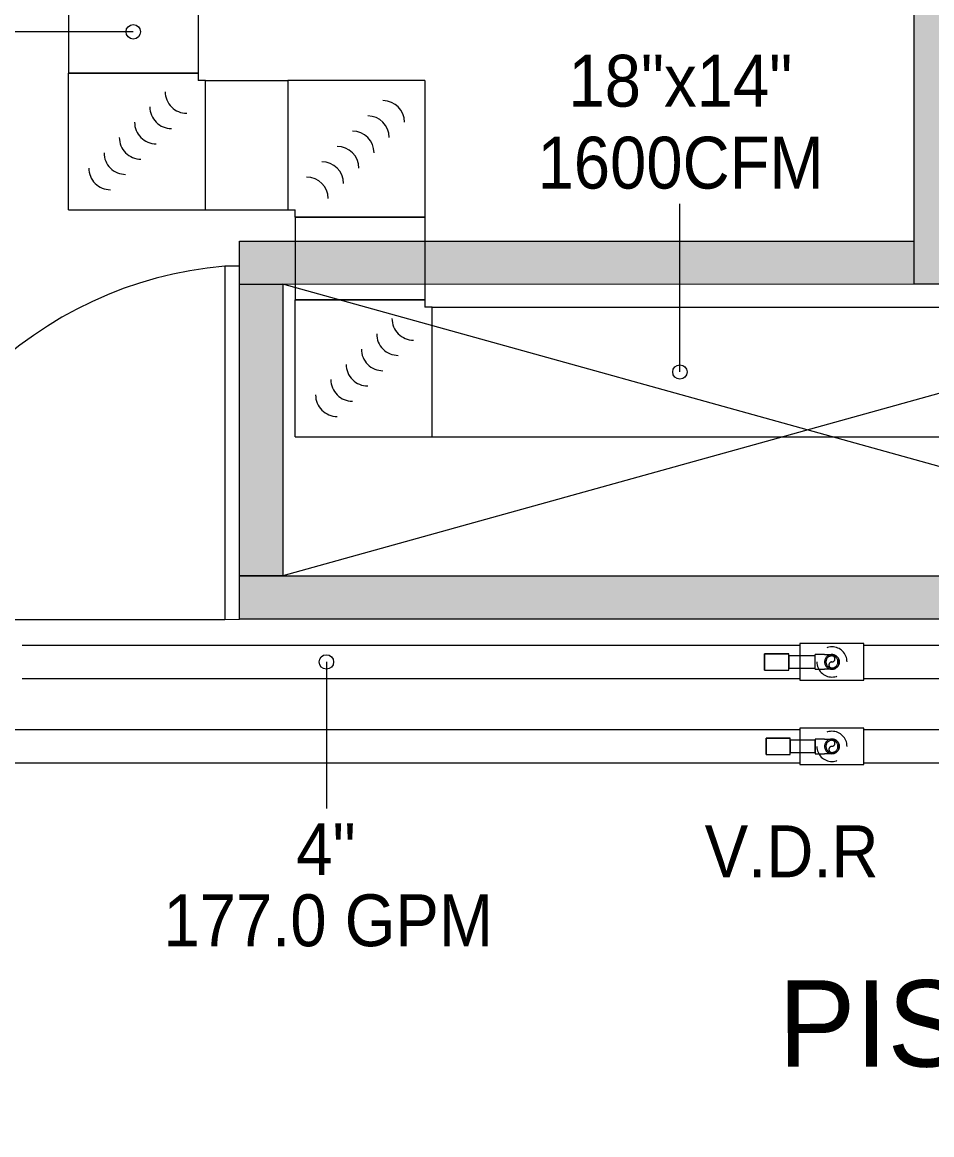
# Model space of a CAD drawing. Header units: metres. Extents: x 31.9 to 124, y -29 to 44.
# Drawn here: x 101.755 to 104.912, y -16.127 to -12.265 of the extents above; entities that cross this region are included whole.
import ezdxf

# ---------------------------------------------------------------- set-up
doc = ezdxf.new("R2010")
doc.units = ezdxf.units.M
doc.header["$LTSCALE"] = 100
doc.linetypes.add('HIDDEN JT', pattern=[0.0016, 0.001, -0.0006])
for name, color, linetype, lineweight in [('A-ANNO-NOTE', 7, 'Continuous', 9), ('A-GENM', 7, 'Continuous', 18), ('ARQ', 8, 'Continuous', 0), ('M-HVAC-DUCT', 7, 'Continuous', 18), ('M-HVAC-DUCT-IDEN', 7, 'Continuous', 9), ('P-PIPE', 7, 'Continuous', 18), ('P-PIPE-IDEN', 7, 'Continuous', 9)]:
    doc.layers.add(name, color=color, linetype=linetype, lineweight=lineweight)
doc.layers.add('A-DETL', color=7, linetype='Continuous', lineweight=9, true_color=0x00a600)
doc.styles.add('SansSerif', font='SANSS__.TTF', dxfattribs={"width": 0.9, "height": 0.18})
doc.styles.add('SansSerif_1', font='SANSS__.TTF', dxfattribs={"width": 0.9, "height": 0.0018})

# ---------------------------------------------------------------- blocks, each defined once
blk = doc.blocks.new('Est etapa 3 torre')
at = {"layer": 'ARQ'}
h = blk.add_hatch(color=256, dxfattribs=at)
h.paths.add_polyline_path([(1123.5504, -5959.124), (1123.0504, -5959.124), (1123.0504, -5957.624), (1123.5504, -5957.624)])
h.paths.add_polyline_path([(1116.0504, -5959.124), (1115.5504, -5959.124), (1115.5504, -5957.624), (1116.0504, -5957.624)])
h.paths.add_polyline_path([(1139.548, -5959.124), (1139.048, -5959.124), (1139.048, -5957.624), (1139.548, -5957.624)])
h.paths.add_polyline_path([(1132.0504, -5959.124), (1131.5504, -5959.124), (1131.5504, -5957.624), (1132.0504, -5957.624)])
h.paths.add_polyline_path([(1140.048, -5967.6488), (1140.048, -5968.1488), (1138.548, -5968.1488), (1138.548, -5967.6488)])
h.paths.add_polyline_path([(1124.0504, -5967.6488), (1124.0504, -5968.1488), (1122.5504, -5968.1488), (1122.5504, -5967.6488)])
h.paths.add_polyline_path([(1131.0504, -5967.6488), (1131.0504, -5968.1488), (1132.5504, -5968.1488), (1132.5504, -5967.6488)])
h.paths.add_polyline_path([(1115.0504, -5967.6488), (1115.0504, -5968.1488), (1116.5504, -5968.1488), (1116.5504, -5967.6488)])
h.paths.add_polyline_path([(1140.048, -5975.6488), (1140.048, -5976.1488), (1138.548, -5976.1488), (1138.548, -5975.6488)])
h.paths.add_polyline_path([(1124.0504, -5975.6488), (1124.0504, -5976.1488), (1122.5504, -5976.1488), (1122.5504, -5975.6488)])
h.paths.add_polyline_path([(1131.0504, -5975.6488), (1131.0504, -5976.1488), (1132.5504, -5976.1488), (1132.5504, -5975.6488)])
h.paths.add_polyline_path([(1115.0504, -5975.6488), (1115.0504, -5976.1488), (1116.5504, -5976.1488), (1116.5504, -5975.6488)])
h.paths.add_polyline_path([(1140.048, -5985.7488), (1140.048, -5986.2488), (1138.548, -5986.2488), (1138.548, -5985.7488)])
h.paths.add_polyline_path([(1124.0504, -5985.7488), (1124.0504, -5986.2488), (1122.5504, -5986.2488), (1122.5504, -5985.7488)])
h.paths.add_polyline_path([(1131.0504, -5985.7488), (1131.0504, -5986.2488), (1132.5504, -5986.2488), (1132.5504, -5985.7488)])
h.paths.add_polyline_path([(1115.0504, -5985.7488), (1115.0504, -5986.2488), (1116.5504, -5986.2488), (1116.5504, -5985.7488)])
h.paths.add_polyline_path([(1140.048, -5993.7488), (1140.048, -5994.2488), (1138.548, -5994.2488), (1138.548, -5993.7488)])
h.paths.add_polyline_path([(1124.0504, -5993.7488), (1124.0504, -5994.2488), (1122.5504, -5994.2488), (1122.5504, -5993.7488)])
h.paths.add_polyline_path([(1131.0504, -5993.7488), (1131.0504, -5994.2488), (1132.5504, -5994.2488), (1132.5504, -5993.7488)])
h.paths.add_polyline_path([(1115.0504, -5993.7488), (1115.0504, -5994.2488), (1116.5504, -5994.2488), (1116.5504, -5993.7488)])
h.paths.add_polyline_path([(1132.0504, -6003.4264), (1131.5504, -6003.4264), (1131.5504, -6004.9218), (1132.0504, -6004.9218)])
h.paths.add_polyline_path([(1138.1528, -6003.4238), (1139.6528, -6003.4238), (1139.6528, -6003.9238), (1138.1528, -6003.9238)])
h.paths.add_polyline_path([(1116.0504, -6004.9241), (1116.0504, -6003.4241), (1115.5504, -6003.4241), (1115.5504, -6004.9241)])
h.paths.add_polyline_path([(1123.5504, -6004.9241), (1123.5504, -6003.4241), (1123.0504, -6003.4241), (1123.0504, -6004.9241)])
h.paths.add_polyline_path([(1139.048, -6011.9488), (1139.048, -6009.5488), (1139.548, -6009.5488), (1139.548, -6011.9488)])
h.paths.add_polyline_path([(1131.5504, -6009.5488), (1131.5504, -6011.9488), (1132.0504, -6011.9488), (1132.0504, -6009.5488)])
h.paths.add_polyline_path([(1123.0504, -6009.5488), (1123.0504, -6011.9488), (1123.5504, -6011.9488), (1123.5504, -6009.5488)])
h.paths.add_polyline_path([(1116.0504, -6009.5488), (1116.0504, -6011.9488), (1115.5504, -6011.9488), (1115.5504, -6009.5488)])
blk.add_lwpolyline([(1132.0504, -6004.9241), (1132.0504, -6003.4241), (1131.5504, -6003.4241), (1131.5504, -6004.9241)], close=True, dxfattribs=at)
blk = doc.blocks.new('P6-7-8')
at = {"layer": 'ARQ', "ltscale": 0.03}
h = blk.add_hatch(color=256, dxfattribs=at)
h.dxf.hatch_style = 1
h.paths.add_polyline_path([(143.989, -2853.8549), (140.3375, -2853.855), (140.3375, -2854.005), (143.989, -2854.0049)])
h.paths.add_polyline_path([(138.6866, -2855.3571), (138.6866, -2855.2071), (139.2504, -2855.2067), (139.2504, -2855.3568)])
h.paths.add_polyline_path([(140.0504, -2855.3573), (140.0504, -2855.2073), (140.7044, -2855.207), (140.7044, -2855.357)])
h.paths.add_polyline_path([(142.1381, -2855.3576), (142.1381, -2855.2075), (141.5044, -2855.207), (141.5044, -2855.357)])
h.paths.add_polyline_path([(142.2882, -2856.369), (142.1381, -2856.369), (142.1381, -2855.044), (142.2881, -2855.044)])
h.paths.add_polyline_path([(135.0455, -2856.369), (142.2882, -2856.369), (142.2882, -2856.519), (135.0455, -2856.519)])
h.paths.add_polyline_path([(140.639, -2856.3689), (140.4889, -2856.3689), (140.4889, -2855.3571), (140.6389, -2855.3571)])
h.paths.add_polyline_path([(138.9898, -2856.3688), (138.8398, -2856.3688), (138.8397, -2855.357), (138.9897, -2855.357)])
h.paths.add_polyline_path([(135.0457, -2856.369), (135.0455, -2855.3568), (135.1956, -2855.3568), (135.1957, -2856.369)])
h.paths.add_polyline_path([(135.0455, -2855.3571), (135.0455, -2855.207), (137.3866, -2855.2067), (137.3866, -2855.3568)])
at = {"layer": 'ARQ'}
for p, q in [((135.1951, -2855.3558), (138.8403, -2856.3687)), ((138.8398, -2855.3565, 2415.091), (135.1957, -2856.3685, 2415.091))]:
    blk.add_line(p, q, dxfattribs=at)
at = {"layer": 'ARQ', "ltscale": 30}
blk.add_line((132.4969, -2856.5199), (134.9948, -2856.5199), dxfattribs=at)
at = {"layer": 'ARQ'}
for points in [[(135.0455, -2855.3571), (135.0455, -2855.207), (137.3866, -2855.2067), (137.3866, -2855.3568)], [(134.9948, -2856.5199), (135.0455, -2856.519), (135.0455, -2855.2936), (134.9948, -2855.2945)], [(135.0457, -2856.369), (135.0455, -2855.3568), (135.1956, -2855.3568), (135.1957, -2856.369)], [(135.0455, -2856.369), (142.2882, -2856.369), (142.2882, -2856.519), (135.0455, -2856.519)]]:
    blk.add_lwpolyline(points, close=True, dxfattribs=at)
blk.add_arc((135.1153, -2856.6656), 1.3773, 95.0212, 173.889, dxfattribs=at)
blk.add_blockref('Est etapa 3 torre', (-994.1638, 3149.5683), dxfattribs=at)
blk.add_text('PISO 6, 7 y 8 ', height=0.3, rotation=0.0669, dxfattribs=at).set_placement((136.9162, -2858.0731))
blk = doc.blocks.new('Rectangular Elbow - Mitered - Single Thickness Vanes - LAMINA-2840884-NIVEL 06')
at = {"layer": 'A-GENM', "color": 4, "true_color": 0x00ffff}
for centre in [(-0.1856, 0.1856), (-0.1326, 0.1326), (-0.0795, 0.0795), (-0.0265, 0.0265), (0.0265, -0.0265), (0.0795, -0.0795)]:
    blk.add_arc(centre, 0.075, 270, 360, dxfattribs=at)
at = {"layer": 'M-HVAC-DUCT', "color": 4, "true_color": 0x00ffff}
for p, q in [((0.225, 0.2504), (-0.225, 0.2504)), ((-0.225, 0.2504), (-0.225, 0.225)), ((0.225, -0.225), (0.225, 0.2504)), ((-0.2504, -0.225), (-0.2504, 0.225)), ((-0.2504, 0.225), (-0.225, 0.225)), ((0.225, -0.225), (-0.2504, -0.225))]:
    blk.add_line(p, q, dxfattribs=at)
blk = doc.blocks.new('V_D_R - 1 1_4_-1718209-NIVEL 06')
at = {"layer": 'A-DETL', "color": 11, "linetype": 'HIDDEN JT', "true_color": 0xff8080}
for p, q in [((63.3173, -14.4573), (63.2332, -14.4573)), ((63.2332, -14.4573), (63.2332, -14.5144)), ((63.2332, -14.5144), (63.2332, -14.4573)), ((63.2332, -14.4573), (63.3173, -14.4573)), ((63.3173, -14.5144), (63.3173, -14.4573)), ((63.3173, -14.5144), (63.3173, -14.4573)), ((63.2332, -14.5144), (63.3173, -14.5144)), ((63.2332, -14.5144), (63.3173, -14.5144))]:
    blk.add_line(p, q, dxfattribs=at)
blk = doc.blocks.new('V_D_R - 1 1_4_-V100-NIVEL 06')
at = {"layer": 'A-DETL', "color": 1, "linetype": 'HIDDEN JT', "true_color": 0xff0000}
for p, q in [((63.3227, -14.7503), (63.2385, -14.7503)), ((63.2385, -14.7503), (63.2385, -14.8074)), ((63.2385, -14.8074), (63.2385, -14.7503)), ((63.2385, -14.7503), (63.3227, -14.7503)), ((63.3227, -14.8074), (63.3227, -14.7503)), ((63.3227, -14.8074), (63.3227, -14.7503)), ((63.2385, -14.8074), (63.3227, -14.8074)), ((63.2385, -14.8074), (63.3227, -14.8074))]:
    blk.add_line(p, q, dxfattribs=at)
blk = doc.blocks.new('Elbow - PVC - AC PVC _80_-2000144-NIVEL 06')
at = {"layer": 'A-DETL', "color": 1, "linetype": 'HIDDEN JT', "true_color": 0xff0000}
for p, q in [((63.4411, -14.7535), (63.4094, -14.7535)), ((63.4094, -14.7535), (63.4094, -14.7789)), ((63.4094, -14.7789), (63.4094, -14.8043)), ((63.4094, -14.8043), (63.4411, -14.8043))]:
    blk.add_line(p, q, dxfattribs=at)
at = {"layer": 'A-DETL', "color": 1, "linetype": 'HIDDEN JT', "true_color": 0xff0000, "flags": 128}
for points in [[(63.4411, -14.7535), (63.4422, -14.7535), (63.4432, -14.7535), (63.4443, -14.7535), (63.4453, -14.7535), (63.4463, -14.7535), (63.4473, -14.7535), (63.4484, -14.7535), (63.4494, -14.7535), (63.4503, -14.7535), (63.4513, -14.7535), (63.4523, -14.7535), (63.4532, -14.7535), (63.4541, -14.7535), (63.455, -14.7535), (63.4559, -14.7535), (63.4568, -14.7535), (63.4576, -14.7535), (63.4584, -14.7535), (63.4592, -14.7535), (63.4599, -14.7535), (63.4606, -14.7535), (63.4613, -14.7535), (63.462, -14.7535), (63.4626, -14.7535), (63.4632, -14.7535), (63.4637, -14.7535), (63.4642, -14.7535), (63.4647, -14.7535), (63.4651, -14.7535), (63.4655, -14.7535), (63.4659, -14.7535), (63.4662, -14.7535), (63.4665, -14.7535), (63.4667, -14.7535), (63.4669, -14.7535), (63.4671, -14.7535), (63.4672, -14.7535), (63.4673, -14.7535), (63.4673, -14.7535)], [(63.4927, -14.7789), (63.4927, -14.7799), (63.4926, -14.7809), (63.4925, -14.7819), (63.4924, -14.7829), (63.4922, -14.7839), (63.492, -14.7849), (63.4917, -14.7859), (63.4914, -14.7868), (63.4911, -14.7878), (63.4907, -14.7887), (63.4903, -14.7897), (63.4898, -14.7906), (63.4894, -14.7915), (63.4888, -14.7923), (63.4883, -14.7932), (63.4877, -14.794), (63.4871, -14.7948), (63.4864, -14.7956), (63.4857, -14.7964), (63.485, -14.7971), (63.4843, -14.7978), (63.4835, -14.7984), (63.4827, -14.7991), (63.4819, -14.7997), (63.481, -14.8002), (63.4802, -14.8008), (63.4793, -14.8013), (63.4784, -14.8017), (63.4775, -14.8021), (63.4765, -14.8025), (63.4756, -14.8029), (63.4746, -14.8032), (63.4736, -14.8035), (63.4726, -14.8037), (63.4716, -14.8039), (63.4706, -14.804), (63.4696, -14.8042), (63.4686, -14.8042), (63.4676, -14.8043)], [(63.4683, -14.7535), (63.4693, -14.7535), (63.4704, -14.7536), (63.4714, -14.7538), (63.4724, -14.754), (63.4734, -14.7542), (63.4743, -14.7544), (63.4753, -14.7547), (63.4763, -14.7551), (63.4772, -14.7555), (63.4781, -14.7559), (63.479, -14.7563), (63.4799, -14.7568), (63.4808, -14.7573), (63.4817, -14.7579), (63.4825, -14.7585), (63.4833, -14.7591), (63.4841, -14.7598), (63.4848, -14.7604), (63.4855, -14.7612), (63.4862, -14.7619), (63.4869, -14.7627), (63.4875, -14.7635), (63.4881, -14.7643), (63.4887, -14.7651), (63.4892, -14.766), (63.4897, -14.7669), (63.4902, -14.7678), (63.4906, -14.7687), (63.491, -14.7697), (63.4913, -14.7706), (63.4916, -14.7716), (63.4919, -14.7726), (63.4922, -14.7735), (63.4923, -14.7745), (63.4925, -14.7755), (63.4926, -14.7766), (63.4927, -14.7776), (63.4927, -14.7786), (63.4927, -14.7789)], [(63.4673, -14.8043), (63.4672, -14.8043), (63.4671, -14.8043), (63.467, -14.8043), (63.4668, -14.8043), (63.4666, -14.8043), (63.4663, -14.8043), (63.466, -14.8043), (63.4656, -14.8043), (63.4652, -14.8043), (63.4648, -14.8043), (63.4644, -14.8043), (63.4639, -14.8043), (63.4633, -14.8043), (63.4627, -14.8043), (63.4621, -14.8043), (63.4615, -14.8043), (63.4608, -14.8043), (63.4601, -14.8043), (63.4594, -14.8043), (63.4586, -14.8043), (63.4578, -14.8043), (63.457, -14.8043), (63.4561, -14.8043), (63.4553, -14.8043), (63.4544, -14.8043), (63.4535, -14.8043), (63.4525, -14.8043), (63.4516, -14.8043), (63.4506, -14.8043), (63.4496, -14.8043), (63.4486, -14.8043), (63.4476, -14.8043), (63.4466, -14.8043), (63.4456, -14.8043), (63.4445, -14.8043), (63.4435, -14.8043), (63.4424, -14.8043), (63.4414, -14.8043), (63.4411, -14.8043)]]:
    blk.add_lwpolyline(points, dxfattribs=at)
at = {"layer": 'A-DETL', "color": 1, "linetype": 'HIDDEN JT', "true_color": 0xff0000}
for start, end in [(0, 180), (180, 0)]:
    blk.add_arc((63.4673, -14.7789), 0.0254, start, end, dxfattribs=at)
blk = doc.blocks.new('M_Transition - Generic - Standard-2698597-NIVEL 06')
at = {"layer": 'A-DETL', "color": 11, "linetype": 'HIDDEN JT', "true_color": 0xff8080}
for start, end in [(360, 180), (180, 360)]:
    blk.add_arc((63.4673, -14.7789), 0.0524, start, end, dxfattribs=at)
blk = doc.blocks.new('Elbow - PVC - AC PVC _80_-2698796-NIVEL 06')
at = {"layer": 'A-DETL', "color": 11, "linetype": 'HIDDEN JT', "true_color": 0xff8080}
for p, q in [((63.4411, -14.4604), (63.4094, -14.4604)), ((63.4094, -14.5112), (63.4411, -14.5112))]:
    blk.add_line(p, q, dxfattribs=at)
at = {"layer": 'A-DETL', "color": 11, "linetype": 'HIDDEN JT', "true_color": 0xff8080, "flags": 128}
for points in [[(63.4411, -14.4604), (63.4422, -14.4604), (63.4432, -14.4604), (63.4443, -14.4604), (63.4453, -14.4604), (63.4463, -14.4604), (63.4473, -14.4604), (63.4484, -14.4604), (63.4494, -14.4604), (63.4503, -14.4604), (63.4513, -14.4604), (63.4523, -14.4604), (63.4532, -14.4604), (63.4541, -14.4604), (63.455, -14.4604), (63.4559, -14.4604), (63.4568, -14.4604), (63.4576, -14.4604), (63.4584, -14.4604), (63.4592, -14.4604), (63.4599, -14.4604), (63.4606, -14.4604), (63.4613, -14.4604), (63.462, -14.4604), (63.4626, -14.4604), (63.4632, -14.4604), (63.4637, -14.4604), (63.4642, -14.4604), (63.4647, -14.4604), (63.4651, -14.4604), (63.4655, -14.4604), (63.4659, -14.4604), (63.4662, -14.4604), (63.4665, -14.4604), (63.4667, -14.4604), (63.4669, -14.4604), (63.4671, -14.4604), (63.4672, -14.4604), (63.4673, -14.4604), (63.4673, -14.4604)], [(63.4683, -14.4605), (63.4693, -14.4605), (63.4704, -14.4606), (63.4714, -14.4608), (63.4724, -14.461), (63.4734, -14.4612), (63.4743, -14.4614), (63.4753, -14.4617), (63.4763, -14.4621), (63.4772, -14.4625), (63.4781, -14.4629), (63.479, -14.4633), (63.4799, -14.4638), (63.4808, -14.4643), (63.4817, -14.4649), (63.4825, -14.4655), (63.4833, -14.4661), (63.4841, -14.4668), (63.4848, -14.4674), (63.4855, -14.4682), (63.4862, -14.4689), (63.4869, -14.4697), (63.4875, -14.4705), (63.4881, -14.4713), (63.4887, -14.4721), (63.4892, -14.473), (63.4897, -14.4739), (63.4902, -14.4748), (63.4906, -14.4757), (63.491, -14.4766), (63.4913, -14.4776), (63.4916, -14.4786), (63.4919, -14.4795), (63.4922, -14.4805), (63.4923, -14.4815), (63.4925, -14.4825), (63.4926, -14.4835), (63.4927, -14.4846), (63.4927, -14.4856), (63.4927, -14.4858)], [(63.4673, -14.5112), (63.4672, -14.5112), (63.4671, -14.5112), (63.467, -14.5112), (63.4668, -14.5112), (63.4666, -14.5112), (63.4663, -14.5112), (63.466, -14.5112), (63.4656, -14.5112), (63.4652, -14.5112), (63.4648, -14.5112), (63.4644, -14.5112), (63.4639, -14.5112), (63.4633, -14.5112), (63.4627, -14.5112), (63.4621, -14.5112), (63.4615, -14.5112), (63.4608, -14.5112), (63.4601, -14.5112), (63.4594, -14.5112), (63.4586, -14.5112), (63.4578, -14.5112), (63.457, -14.5112), (63.4561, -14.5112), (63.4553, -14.5112), (63.4544, -14.5112), (63.4535, -14.5112), (63.4525, -14.5112), (63.4516, -14.5112), (63.4506, -14.5112), (63.4496, -14.5112), (63.4486, -14.5112), (63.4476, -14.5112), (63.4466, -14.5112), (63.4456, -14.5112), (63.4445, -14.5112), (63.4435, -14.5112), (63.4424, -14.5112), (63.4414, -14.5112), (63.4411, -14.5112)], [(63.4927, -14.4858), (63.4927, -14.4869), (63.4926, -14.4879), (63.4925, -14.4889), (63.4924, -14.4899), (63.4922, -14.4909), (63.492, -14.4919), (63.4917, -14.4929), (63.4914, -14.4938), (63.4911, -14.4948), (63.4907, -14.4957), (63.4903, -14.4967), (63.4898, -14.4976), (63.4894, -14.4985), (63.4888, -14.4993), (63.4883, -14.5002), (63.4877, -14.501), (63.4871, -14.5018), (63.4864, -14.5026), (63.4857, -14.5033), (63.485, -14.5041), (63.4843, -14.5048), (63.4835, -14.5054), (63.4827, -14.5061), (63.4819, -14.5067), (63.481, -14.5072), (63.4802, -14.5078), (63.4793, -14.5082), (63.4784, -14.5087), (63.4775, -14.5091), (63.4765, -14.5095), (63.4756, -14.5099), (63.4746, -14.5102), (63.4736, -14.5105), (63.4726, -14.5107), (63.4716, -14.5109), (63.4706, -14.511), (63.4696, -14.5111), (63.4686, -14.5112), (63.4676, -14.5112)]]:
    blk.add_lwpolyline(points, dxfattribs=at)
at = {"layer": 'A-DETL', "color": 11, "linetype": 'HIDDEN JT', "true_color": 0xff8080}
for start, end in [(360, 180), (180, 360)]:
    blk.add_arc((63.4673, -14.4858), 0.0254, start, end, dxfattribs=at)
for start_param, end_param in [(4.712389, 6.283185), (3.141593, 4.712389)]:
    blk.add_ellipse((63.4094, -14.4858), major_axis=(0, 0.0254), ratio=0.000002, start_param=start_param, end_param=end_param, dxfattribs=at)
blk = doc.blocks.new('M_Transition - Generic - Standard-2698991-NIVEL 06')
at = {"layer": 'A-DETL', "color": 1, "linetype": 'HIDDEN JT', "true_color": 0xff0000}
for start, end in [(0, 180), (180, 0)]:
    blk.add_arc((63.4673, -14.4858), 0.0524, start, end, dxfattribs=at)
blk = doc.blocks.new('VALVULA DRENAJE RÁPIDO - VALVULA DRENAJE RÁPIDO-608624-NIVEL 06')
at = {"layer": 'A-ANNO-NOTE', "insert": (-0.002867, 0.001189), "char_height": 0.0018, "width": 0.00714304, "attachment_point": 1, "style": 'SansSerif_1'}
blk.add_mtext('V.D.R', dxfattribs=at)

msp = doc.modelspace()

# ---------------------------------------------------------------- linework, layer by layer
at = {"layer": 'A-DETL', "color": 11, "linetype": 'HIDDEN JT', "true_color": 0xff8080}
for p, q in [((104.5079, -14.4648), (104.4158, -14.4648)), ((104.4158, -14.4648), (104.4158, -14.5069)), ((104.5079, -14.5069), (104.5079, -14.4648)), ((104.4158, -14.5069), (104.5079, -14.5069))]:
    msp.add_line(p, q, dxfattribs=at)
at = {"layer": 'A-DETL', "color": 1, "linetype": 'HIDDEN JT', "true_color": 0xff0000}
for p, q in [((104.5079, -14.7578), (104.4212, -14.7578)), ((104.4212, -14.7578), (104.4212, -14.7999)), ((104.5079, -14.7999), (104.5079, -14.7578)), ((104.4212, -14.7999), (104.5079, -14.7999))]:
    msp.add_line(p, q, dxfattribs=at)
at = {"layer": 'A-DETL', "color": 11, "linetype": 'HIDDEN JT', "true_color": 0xff8080}
for centre, radius, start, end in [((104.5658, -14.4858), 0.021, 0, 180), ((104.5658, -14.4753), 0.0105, 270, 90), ((104.5658, -14.4858), 0.021, 180, 0), ((104.5658, -14.4964), 0.0105, 90, 270)]:
    msp.add_arc(centre, radius, start, end, dxfattribs=at)
at = {"layer": 'A-DETL', "color": 1, "linetype": 'HIDDEN JT', "true_color": 0xff0000}
for centre, radius, start, end in [((104.5658, -14.7789), 0.021, 0, 180), ((104.5658, -14.7789), 0.021, 180, 0), ((104.5658, -14.7894), 0.0105, 90, 270), ((104.5658, -14.7683), 0.0105, 270, 90)]:
    msp.add_arc(centre, radius, start, end, dxfattribs=at)
at = {"layer": 'M-HVAC-DUCT', "color": 4, "true_color": 0x00ffff}
for p, q in [((101.9153, -11.768), (101.9153, -12.4416)), ((102.3653, -11.768), (102.3653, -12.4416)), ((102.3653, -12.4416), (101.9153, -12.4416)), ((102.3907, -12.917), (102.3907, -12.467)), ((102.3907, -12.467), (102.6773, -12.467)), ((102.6773, -12.467), (102.6773, -12.917)), ((102.3907, -12.917), (102.6773, -12.917)), ((102.7027, -12.9424), (103.1527, -12.9424)), ((102.7027, -12.9424), (102.7027, -13.229)), ((103.1527, -12.9424), (103.1527, -13.229)), ((103.1527, -13.229), (102.7027, -13.229)), ((103.1781, -13.7044), (103.1781, -13.2544)), ((103.1781, -13.2544), (105.7888, -13.2544)), ((103.1781, -13.7044), (105.7888, -13.7044))]:
    msp.add_line(p, q, dxfattribs=at)
at = {"layer": 'M-HVAC-DUCT-IDEN'}
for p, q in [((102.1403, -12.2985), (101.626, -12.2985)), ((104.0379, -13.4794), (104.0379, -12.8958))]:
    msp.add_line(p, q, dxfattribs=at)
for centre in [(102.1403, -12.2985), (104.0379, -13.4794)]:
    msp.add_circle(centre, 0.025, dxfattribs=at)
at = {"layer": 'P-PIPE', "color": 1, "true_color": 0xff0000}
for p, q in [((104.4547, -14.4287), (101.7549, -14.4287)), ((104.677, -14.4223), (104.4547, -14.4223)), ((104.4547, -14.4223), (104.4547, -14.4858)), ((104.677, -14.4858), (104.677, -14.4223)), ((106.365, -14.4287), (104.677, -14.4287)), ((104.4547, -14.4858), (104.4547, -14.5493)), ((104.677, -14.5493), (104.677, -14.4858)), ((101.7549, -14.543), (104.4547, -14.543)), ((104.4547, -14.5493), (104.5658, -14.5493)), ((104.5658, -14.5493), (104.677, -14.5493)), ((104.677, -14.543), (106.365, -14.543))]:
    msp.add_line(p, q, dxfattribs=at)
at = {"layer": 'P-PIPE', "color": 11, "true_color": 0xff8080}
for p, q in [((104.4547, -14.7217), (101.4653, -14.7217)), ((104.5658, -14.7154), (104.4547, -14.7154)), ((104.4547, -14.7154), (104.4547, -14.7789)), ((104.677, -14.7154), (104.5658, -14.7154)), ((104.677, -14.7789), (104.677, -14.7154)), ((105.5412, -14.7217), (104.677, -14.7217)), ((104.4547, -14.7789), (104.4547, -14.8424)), ((104.677, -14.8424), (104.677, -14.7789)), ((101.4653, -14.836), (104.4547, -14.836)), ((104.4547, -14.8424), (104.677, -14.8424)), ((104.677, -14.836), (105.5412, -14.836))]:
    msp.add_line(p, q, dxfattribs=at)
at = {"layer": 'P-PIPE-IDEN'}
msp.add_line((102.8107, -14.4858), (102.8107, -14.9941), dxfattribs=at)
msp.add_circle((102.8107, -14.4858), 0.025, dxfattribs=at)

# ---------------------------------------------------------------- block references
at = {"layer": 'A-ANNO-NOTE', "xscale": 100, "yscale": 100, "zscale": 100}
msp.add_blockref('VALVULA DRENAJE RÁPIDO - VALVULA DRENAJE RÁPIDO-608624-NIVEL 06', (104.4108, -15.1722), dxfattribs=at)
at = {"layer": 'A-DETL', "color": 1, "linetype": 'HIDDEN JT', "true_color": 0xff0000}
for name in ['M_Transition - Generic - Standard-2698991-NIVEL 06', 'V_D_R - 1 1_4_-V100-NIVEL 06', 'Elbow - PVC - AC PVC _80_-2000144-NIVEL 06']:
    msp.add_blockref(name, (41.0985, 0), dxfattribs=at)
at = {"layer": 'A-DETL', "color": 11, "linetype": 'HIDDEN JT', "true_color": 0xff8080}
for name in ['V_D_R - 1 1_4_-1718209-NIVEL 06', 'Elbow - PVC - AC PVC _80_-2698796-NIVEL 06', 'M_Transition - Generic - Standard-2698597-NIVEL 06']:
    msp.add_blockref(name, (41.0985, 0), dxfattribs=at)
at = {"layer": 'ARQ', "linetype": 'Continuous'}
msp.add_blockref('P6-7-8', (-32.5363, 2842.1819), dxfattribs=at)
at = {"layer": 'M-HVAC-DUCT', "color": 4, "true_color": 0x00ffff}
for p, rotation in [((102.1403, -12.692), 270), ((102.9277, -12.692), 90), ((102.9277, -13.4794), 270)]:
    msp.add_blockref('Rectangular Elbow - Mitered - Single Thickness Vanes - LAMINA-2840884-NIVEL 06', p, dxfattribs=dict(at, rotation=rotation))

# ---------------------------------------------------------------- texts
at = {"layer": 'M-HVAC-DUCT-IDEN', "char_height": 0.18, "attachment_point": 1, "style": 'SansSerif'}
for s, insert, width in [('18"x14"', (103.651, -12.3783), 0.930759), ('1600CFM', (103.5438, -12.6627), 1.190506)]:
    msp.add_mtext(s, dxfattribs=dict(at, insert=insert, width=width))
at = {"layer": 'P-PIPE-IDEN', "char_height": 0.18, "attachment_point": 1, "style": 'SansSerif'}
for s, insert, width in [('4"', (102.7063, -15.0457), 0.245316), ('177.0 GPM', (102.2451, -15.2926), 1.36367)]:
    msp.add_mtext(s, dxfattribs=dict(at, insert=insert, width=width))

doc.saveas('drawing.dxf')
